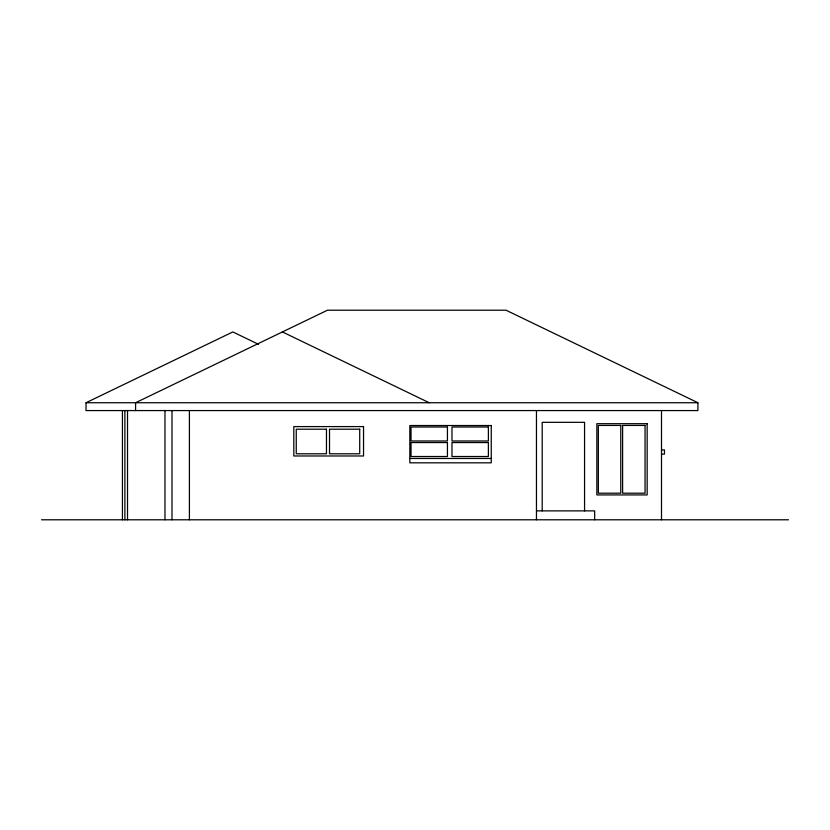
<?xml version="1.0" encoding="UTF-8"?>
<svg xmlns="http://www.w3.org/2000/svg" width="830" height="830" viewBox="0 0 830 830"><rect width="100%" height="100%" fill="white"/><g stroke="black" fill="none" stroke-linecap="round" stroke-linejoin="round"><path stroke-width="1.25" d="M135.581 410.57L135.581 402.737L327.456 310.213L506.03 310.213L697.905 402.737L697.905 410.57L86.019 410.57L86.019 402.737L232.836 331.938L258.472 344.294M86.019 402.737L697.905 402.737M661.5 449.922L664.467 449.922L664.467 454.145L661.5 454.145M409.833 458.461L491.246 458.461M536.46 510.875L594.664 510.875L594.664 519.788M41.5 519.788L788.5 519.788M282.408 331.938L429.224 402.737M661.5 410.57L661.5 519.788M584.559 510.875L584.559 422.325L542.208 422.325L542.208 510.875M536.46 410.57L536.46 519.788M189.406 410.57L189.406 519.788M171.986 410.57L171.986 519.788M164.973 410.57L164.973 519.788M127.519 410.57L127.519 519.788M124.884 410.57L124.884 519.788M122.425 410.57L122.425 519.788M647.161 423.694L596.853 423.694L596.853 494.929L647.161 494.929L647.161 423.694M491.246 425.531L409.833 425.531L409.833 462.829L491.246 462.829L491.246 425.531M620.778 425.437L598.347 425.437L598.347 493.196L620.778 493.196L620.778 425.437M645.055 425.437L622.614 425.437L622.614 493.196L645.055 493.196L645.055 425.437M363.54 426.589L293.82 426.589L293.82 455.981L363.54 455.981L363.54 426.589M447.432 427.014L411.026 427.014L411.026 440.979L447.432 440.979L447.432 427.014M488.382 427.014L451.977 427.014L451.977 440.979L488.382 440.979L488.382 427.014M326.47 429.203L296.258 429.203L296.258 453.792L326.47 453.792L326.47 429.203M359.712 429.203L329.51 429.203L329.51 453.792L359.712 453.792L359.712 429.203M447.432 442.556L411.026 442.556L411.026 456.521L447.432 456.521L447.432 442.556M488.382 442.556L451.977 442.556L451.977 456.521L488.382 456.521L488.382 442.556"/></g></svg>
